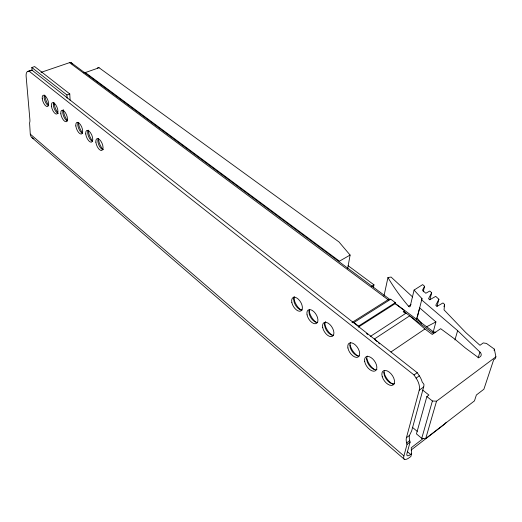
<?xml version="1.0" encoding="UTF-8"?>
<svg xmlns="http://www.w3.org/2000/svg" width="522" height="522" viewBox="0 0 522 522"><rect width="100%" height="100%" fill="white"/><g stroke="black" fill="none" stroke-linecap="round" stroke-linejoin="round"><path stroke-width="0.78" d="M412.628 296.985L391.082 277.058L387.957 277.528A263.375 144.744 19.4 0 0 408.524 306.231L408.785 306.499A2.316 1.161 70.9 0 0 409.979 306.649A2.238 1.129 70.5 0 0 410.233 306.14L414.09 290.062L422.67 284.601L424.582 286.324L422.468 290.225L425.802 293.253L429.795 291.028L431.687 292.744L428.536 298.695L429.71 299.765L435.72 296.379L438.898 299.25L435.779 305.298L436.973 306.381L442.989 302.943L444.613 304.411L444.033 309.866L465.754 332.54L479.972 345.296L483.241 342.921L486.465 343.43L494.386 349.153L495.9 356.846L495.332 358.542L493.668 359.788L483.887 389.229L476.377 394.997L474.459 400.876L425.73 438.506L421.75 438.323L416.458 433.906L426.865 396.57L428.927 395.05L422.637 390.045M347.698 268.517L350.099 255.049L338.974 241.934L99.069 67.749A3.139 1.481 69.6 0 0 97.549 68.082M404.204 312.73L404.602 310.701L395.115 303.647L395.343 302.636L390.743 299.217L388.055 299.719L351.985 322.485M395.343 302.636L358.536 326.1L358.333 327.124L395.115 303.647M373.491 287.198L373.974 284.842L348.063 265.652M383.957 296.085L387.957 277.528M423.218 291.805L424.582 286.324M416.504 319.386L419.655 307.876L435.916 321.911L433.162 332.175M417.456 316.815L422.004 298.604A267.46 143.583 18.9 0 1 414.09 290.062M429.874 299.791L431.687 292.744M437.025 306.31L438.898 299.25M423.355 438.402L411.238 447.739L411.656 453.651L410.866 456.482L409.848 457.272A12.241 3.922 -51 0 1 403.904 455.915L407.029 444.418L406.638 442.937A13.8 7.406 52.2 0 1 406.429 437.717L419.238 390.182A14.009 8.013 53.4 0 0 416.119 378.124L414.018 374.972L29.056 71.162L27.999 71.351A9.559 3.941 69.2 0 0 26.139 76.453L29.891 119.623A9.102 3.628 68.3 0 1 29.584 122.866L30.276 134.121A8.548 6.316 -47.9 0 0 33.832 138.689M443.974 306.753L444.613 304.411M411.656 453.651L410.631 454.447A7.647 2.447 -51 0 1 406.938 453.572L410.096 442.082L409.698 440.594A13.768 7.432 52.1 0 1 409.502 435.381L411.688 430.826L423.662 386.972A13.95 8.045 53.3 0 0 423.942 384.349A17.239 2.845 41.9 0 0 422.22 382.071A13.97 8.039 53.3 0 0 419.323 375.833L417.228 372.695L32.012 70.163L27.999 71.351M422.004 298.604L421.652 299.889L457.637 330.635L479.94 352.069A5.168 3.439 19.5 0 1 480.214 356.683L478.687 357.811L465.311 347.952L455.021 339.261L440.653 328.684L432.255 334.445L424.934 328.984L409.679 315.836L374.294 339.072L377.243 341.727M421.75 438.323L432.399 400.994L426.865 396.57M425.73 438.506L436.536 401.19L495.9 356.846M454.936 339.952L457.637 330.635M478.1 357.857L479.94 352.069M494.014 350.282L494.386 349.153M411.088 450.075L443.537 425.006A6.851 2.153 -51.8 0 0 446.343 422.2M407.029 444.418L410.096 442.082M406.638 442.937L409.698 440.594M406.429 437.717L409.502 435.381M419.238 390.182L423.662 386.972M416.119 378.124L419.323 375.833M414.018 374.972L417.228 372.695M390.945 351.991L424.934 328.984M408.524 306.231L411.075 304.58M404.602 310.701L403.199 311.608L405.633 313.422L406.07 313.154L370.261 336.501L370.692 336.233M352.624 322.7L353.942 322.492L390.743 299.217M371.266 286.5L373.974 284.842M350.099 255.049L339.45 261.17L85.34 72.565A3.171 1.455 69.5 0 0 83.846 72.891M426.389 326.909L435.916 321.911M69.765 93.934L34.641 66.575L31.842 67.514L66.914 94.958L69.765 93.934L70.118 100.289M85.34 72.565L99.069 67.749M41.042 72.362L69.543 62.653A2.917 2.199 -53.8 0 1 72.101 63.971M29.056 71.162L32.012 70.163M432.399 400.994L436.536 401.19M432.882 331.875L435.805 332.279M71.331 62.803L390.104 299.628M394.684 303.028L434.611 332.69M69.543 62.653L388.557 300.072M404.243 311.745L433.665 333.636M353.942 322.492L358.536 326.1M366.496 333.538L367.749 334.524M412.302 427.25L417.235 431.348M407.538 451.798L410.631 454.447M30.276 134.121L403.904 455.915M32.064 137.749L404.23 459.19M378.417 342.791L379.598 343.854M416.902 317.8L421.469 323.327M31.842 67.514L32.096 70.64M66.914 94.958L67.097 98.143M67.403 120.947A6.153 2.662 68.3 0 1 63.403 115.623A6.153 2.662 68.3 0 1 63.508 109.711M58.405 113.359A6.094 2.603 68.5 0 1 54.36 108.922A6.094 2.603 68.5 0 1 53.773 102.488M48.696 105.777A6.042 2.545 68.7 0 1 44.983 101.04A6.042 2.545 68.7 0 1 44.546 95.076M103.225 149.697A6.362 2.891 67.4 0 1 99.01 145.351A6.362 2.891 67.4 0 1 98.143 138.774M103.03 149.449A8.978 4.091 67.4 0 1 98.514 138.78M92.505 141.305A6.303 2.825 67.6 0 1 88.492 136.235A6.303 2.825 67.6 0 1 88.231 130.141M92.1 140.34A8.887 4 67.7 0 1 88.394 130.65M301.442 310.27A10.916 5.99 59.3 0 1 293.827 296.966M302.297 309.944A7.739 4.228 59.3 0 1 295.367 304.952A7.739 4.228 59.3 0 1 294.715 296.685M82.515 133.201A6.244 2.76 67.9 0 1 78.757 128.666A6.244 2.76 67.9 0 1 78.026 122.618M82.176 132.294A8.802 3.908 67.9 0 1 78.496 122.703M88.283 130.559A8.802 3.908 67.9 0 1 88.27 131.655M316.743 322.681A11.099 6.14 58.4 0 1 309.102 310.583M317.735 322.439A7.869 4.333 58.5 0 1 310.923 317.826A7.869 4.333 58.5 0 1 309.572 309.526M333.591 335.281A8.006 4.437 57.6 0 1 326.257 329.982A8.006 4.437 57.6 0 1 325.748 321.611M332.468 335.424A11.288 6.29 57.6 0 1 324.684 323.131M357.805 355.965A11.608 6.525 56.2 0 1 350.053 344.872M359.156 355.971A8.228 4.607 56.2 0 1 351.815 350.973A8.228 4.607 56.2 0 1 350.582 342.497M376.949 369.602A8.391 4.718 55.3 0 1 368.995 365.146A8.391 4.718 55.3 0 1 367.442 356.056M393.451 384.512A12.065 6.838 54.2 0 1 383.957 372.219M394.515 383.807A8.554 4.829 54.3 0 1 386.698 379.709A8.554 4.829 54.3 0 1 384.368 370.679M374.685 369.641A11.83 6.682 55.2 0 1 366.764 358.353M48.553 105.052A8.522 3.602 68.7 0 1 44.957 95.767M54.034 103.056A8.522 3.602 68.7 0 1 54.053 104.139M57.759 112.511A8.6 3.687 68.5 0 1 54.131 103.141M67.155 120.125A8.678 3.771 68.3 0 1 63.508 110.671M29.63 71.383A9.54 3.961 69.2 0 1 29.898 70.992M30.204 70.692A9.54 3.961 69.2 0 1 30.948 70.359M60.826 113.796A6.16 2.656 68.2 0 0 66.327 121.724A6.16 2.656 68.2 0 0 65.217 112.406A6.16 2.656 68.2 0 0 60.826 113.796M51.443 106.207A6.101 2.59 68.5 0 0 56.859 114.031A6.101 2.59 68.5 0 0 55.704 104.765A6.101 2.59 68.5 0 0 51.443 106.207M42.256 98.775A6.049 2.538 68.7 0 0 47.587 106.495A6.049 2.538 68.7 0 0 46.386 97.281A6.049 2.538 68.7 0 0 42.256 98.775M95.865 142.141A6.375 2.884 67.3 0 0 101.699 150.48A6.375 2.884 67.3 0 0 100.772 140.973A6.375 2.884 67.3 0 0 95.865 142.141M85.739 133.945A6.31 2.812 67.6 0 0 91.474 142.167A6.31 2.812 67.6 0 0 90.489 132.712A6.31 2.812 67.6 0 0 85.739 133.945M75.827 125.926A6.251 2.747 67.9 0 0 81.465 134.03A6.251 2.747 67.9 0 0 80.434 124.634A6.251 2.747 67.9 0 0 75.827 125.926M291.837 302.519A7.752 4.222 59.3 0 0 300.835 310.981A7.752 4.222 59.3 0 0 298.369 299.21A7.752 4.222 59.3 0 0 291.837 302.519M322.7 327.535A8.019 4.43 57.7 0 0 332.181 336.416A8.019 4.43 57.7 0 0 329.793 324.443A8.019 4.43 57.7 0 0 322.7 327.535M307.06 314.857A7.882 4.326 58.5 0 0 316.293 323.523A7.882 4.326 58.5 0 0 313.866 311.654A7.882 4.326 58.5 0 0 307.06 314.857M364.695 361.57A8.404 4.711 55.3 0 0 374.842 371.044A8.404 4.711 55.3 0 0 372.584 358.803A8.404 4.711 55.3 0 0 364.695 361.57M347.906 347.959A8.248 4.6 56.3 0 0 357.779 357.198A8.248 4.6 56.3 0 0 355.469 345.062A8.248 4.6 56.3 0 0 347.906 347.959M382.254 376.721A8.574 4.822 54.4 0 0 393.099 384.968A8.574 4.822 54.4 0 0 389.236 372.127A8.574 4.822 54.4 0 0 382.254 376.721"/></g></svg>
